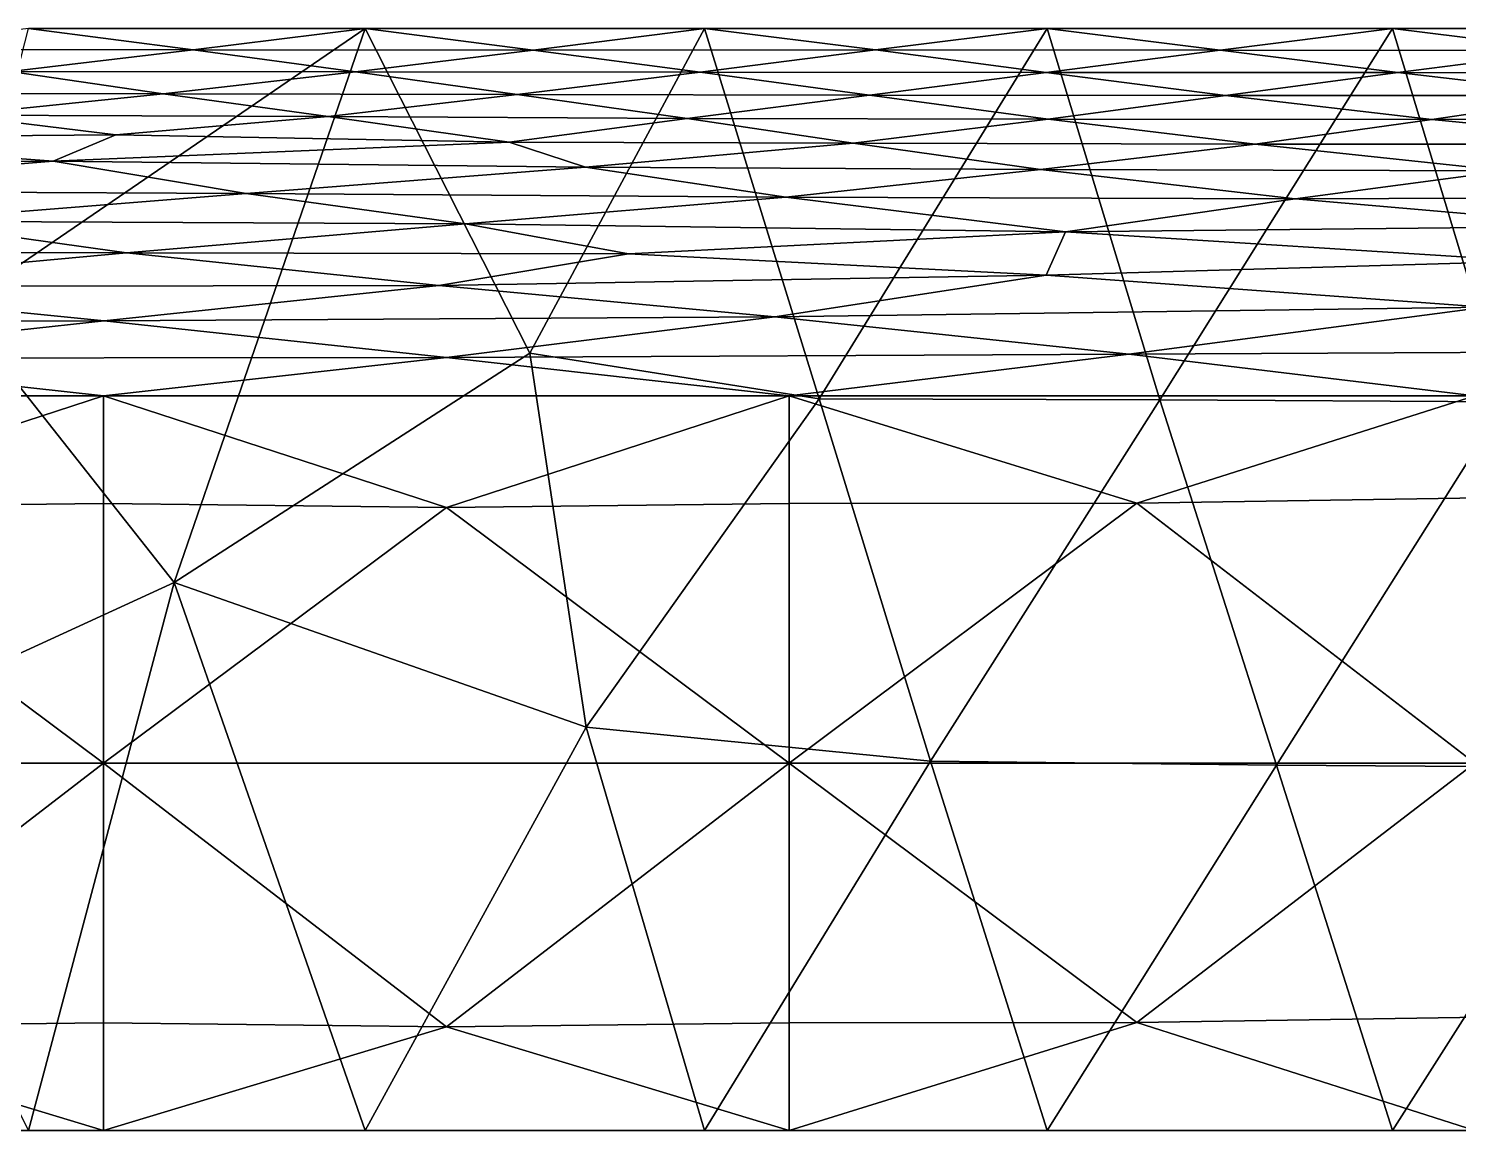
# Model space of a CAD drawing. Extents: x -7 to 7, y -0.8 to 0.8.
# Drawn here: x 2.231 to 4.178, y -0.75 to 0.75 of the extents above; entities that cross this region are included whole.
import ezdxf

# ---------------------------------------------------------------- set-up
doc = ezdxf.new("R2010")
doc.units = 0
for name, color, linetype in [('3', 7, 'CONTINUOUS'), ('4', 7, 'CONTINUOUS'), ('7', 7, 'CONTINUOUS')]:
    doc.layers.add(name, color=color, linetype=linetype)

msp = doc.modelspace()

# ---------------------------------------------------------------- linework, layer by layer
at = {"layer": '3', "color": 15}
for points in [[(2.3125, -0.75, -5.9445), (1.3836, -0.75, -5.9384), (1.867, -0.75, -5.2308)], [(2.3125, -0.75, -5.9445), (1.8667, -0.75, -6.7166), (1.3836, -0.75, -5.9384)], [(1.4, -0.75, -7.5), (1.8667, -0.75, -6.7166), (1.8667, -0.75, -6.7166), (2.3333, -0.75, -7.5)], [(1.5316, -0.75, -4.483), (2.3294, -0.75, -4.5516), (2.3294, -0.75, -4.5516), (1.867, -0.75, -5.2308)], [(2.0084, -0.75, -3.9013), (2.3294, -0.75, -4.5516), (2.3294, -0.75, -4.5516), (1.5316, -0.75, -4.483)], [(2.4185, -0.75, -3.3366), (2.0084, -0.75, -3.9013), (2.0084, -0.75, -3.9013), (1.6444, -0.75, -3.3042)], [(2.023, -0.75, -2.7033), (2.4185, -0.75, -3.3366), (2.4185, -0.75, -3.3366), (1.6444, -0.75, -3.3042)], [(2.02, -0.75, -2.1732), (1.7643, -0.75, -1.7696), (1.7643, -0.75, -1.7696), (2.2419, -0.75, -1.7889)], [(2, -0.75, -1.3186), (2.2419, -0.75, -1.7889), (2.2419, -0.75, -1.7889), (1.7643, -0.75, -1.7696)], [(2.0018, -0.75, -0.4296), (2.2312, -0.75, -0.8761), (2.2312, -0.75, -0.8761), (1.774, -0.75, -0.866)], [(2, -0.75, -1.3186), (1.774, -0.75, -0.866), (1.774, -0.75, -0.866), (2.2312, -0.75, -0.8761)], [(2.3333, -0.75, -7.5), (1.8667, -0.75, -6.7166), (1.8667, -0.75, -6.7166), (2.7918, -0.75, -6.6992)], [(2.7918, -0.75, -6.6992), (1.8667, -0.75, -6.7166), (1.8667, -0.75, -6.7166), (2.3125, -0.75, -5.9445)], [(2.3125, -0.75, -5.9445), (1.867, -0.75, -5.2308), (1.867, -0.75, -5.2308), (2.7367, -0.75, -5.2071)], [(2.7367, -0.75, -5.2071), (1.867, -0.75, -5.2308), (1.867, -0.75, -5.2308), (2.3294, -0.75, -4.5516)], [(2.2419, -0.75, -1.7889), (2, -0.75, -1.3186), (2, -0.75, -1.3186), (2.4645, -0.75, -1.3326)], [(2.4645, -0.75, -1.3326), (2, -0.75, -1.3186), (2, -0.75, -1.3186), (2.2312, -0.75, -0.8761)], [(2.4586, -0.75, -0.4341), (2.0018, -0.75, -0.4296), (2.0018, -0.75, -0.4296), (2.231, -0.75)], [(2.2312, -0.75, -0.8761), (2.0018, -0.75, -0.4296), (2.0018, -0.75, -0.4296), (2.4586, -0.75, -0.4341)], [(2.7916, -0.75, -3.9514), (2.3294, -0.75, -4.5516), (2.3294, -0.75, -4.5516), (2.0084, -0.75, -3.9013)], [(2.4185, -0.75, -3.3366), (2.7916, -0.75, -3.9514), (2.7916, -0.75, -3.9514), (2.0084, -0.75, -3.9013)], [(2.02, -0.75, -2.1732), (2.2419, -0.75, -1.7889), (2.2419, -0.75, -1.7889), (2.4885, -0.75, -2.2752)], [(2.4885, -0.75, -2.2752), (2.023, -0.75, -2.7033), (2.023, -0.75, -2.7033), (2.02, -0.75, -2.1732)], [(2.7934, -0.75, -2.8022), (2.023, -0.75, -2.7033), (2.4885, -0.75, -2.2752)], [(2.7934, -0.75, -2.8022), (2.4185, -0.75, -3.3366), (2.4185, -0.75, -3.3366), (2.023, -0.75, -2.7033)], [(2.4586, -0.75, -0.4341), (2.231, -0.75), (2.231, -0.75), (2.6891, -0.75)], [(2.2312, -0.75, -0.8761), (2.4586, -0.75, -0.4341), (2.4586, -0.75, -0.4341), (2.6922, -0.75, -0.8838)], [(2.6922, -0.75, -0.8838), (2.4645, -0.75, -1.3326), (2.4645, -0.75, -1.3326), (2.2312, -0.75, -0.8761)], [(2.2419, -0.75, -1.7889), (2.7186, -0.75, -1.8138), (2.7186, -0.75, -1.8138), (2.4885, -0.75, -2.2752)], [(2.2419, -0.75, -1.7889), (2.4645, -0.75, -1.3326), (2.4645, -0.75, -1.3326), (2.7186, -0.75, -1.8138)], [(3.2294, -0.75, -5.875), (2.3125, -0.75, -5.9445), (2.7367, -0.75, -5.2071)], [(3.2294, -0.75, -5.875), (2.7918, -0.75, -6.6992), (2.3125, -0.75, -5.9445)], [(2.3294, -0.75, -4.5516), (3.0033, -0.75, -4.5807), (3.0033, -0.75, -4.5807), (2.7367, -0.75, -5.2071)], [(2.7916, -0.75, -3.9514), (3.0033, -0.75, -4.5807), (3.0033, -0.75, -4.5807), (2.3294, -0.75, -4.5516)], [(2.7918, -0.75, -6.6992), (3.2667, -0.75, -7.5), (3.2667, -0.75, -7.5), (2.3333, -0.75, -7.5)], [(2.4185, -0.75, -3.3366), (3.2147, -0.75, -3.4016), (3.2147, -0.75, -3.4016), (2.7916, -0.75, -3.9514)], [(3.2147, -0.75, -3.4016), (2.4185, -0.75, -3.3366), (2.4185, -0.75, -3.3366), (2.7934, -0.75, -2.8022)], [(2.9197, -0.75, -0.438), (2.4586, -0.75, -0.4341), (2.4586, -0.75, -0.4341), (2.6891, -0.75)], [(2.4586, -0.75, -0.4341), (2.9197, -0.75, -0.438), (2.9197, -0.75, -0.438), (2.6922, -0.75, -0.8838)], [(2.7186, -0.75, -1.8138), (2.4645, -0.75, -1.3326), (2.4645, -0.75, -1.3326), (2.9374, -0.75, -1.3461)], [(2.9374, -0.75, -1.3461), (2.4645, -0.75, -1.3326), (2.4645, -0.75, -1.3326), (2.6922, -0.75, -0.8838)], [(2.4885, -0.75, -2.2752), (2.7186, -0.75, -1.8138), (2.7186, -0.75, -1.8138), (3.056, -0.75, -2.3161)], [(3.056, -0.75, -2.3161), (2.7934, -0.75, -2.8022), (2.7934, -0.75, -2.8022), (2.4885, -0.75, -2.2752)], [(2.6891, -0.75), (3.1513, -0.75), (3.1513, -0.75), (2.9197, -0.75, -0.438)], [(3.1561, -0.75, -0.8899), (2.6922, -0.75, -0.8838), (2.6922, -0.75, -0.8838), (2.9197, -0.75, -0.438)], [(2.9374, -0.75, -1.3461), (2.6922, -0.75, -0.8838), (2.6922, -0.75, -0.8838), (3.1561, -0.75, -0.8899)], [(3.056, -0.75, -2.3161), (2.7186, -0.75, -1.8138), (2.7186, -0.75, -1.8138), (3.2066, -0.75, -1.8075)], [(3.2066, -0.75, -1.8075), (2.7186, -0.75, -1.8138), (2.7186, -0.75, -1.8138), (2.9374, -0.75, -1.3461)], [(2.7367, -0.75, -5.2071), (3.0033, -0.75, -4.5807), (3.0033, -0.75, -4.5807), (3.5585, -0.75, -5.0288)], [(3.5585, -0.75, -5.0288), (3.2294, -0.75, -5.875), (3.2294, -0.75, -5.875), (2.7367, -0.75, -5.2071)], [(2.7916, -0.75, -3.9514), (3.2147, -0.75, -3.4016), (3.2147, -0.75, -3.4016), (3.6001, -0.75, -4.1645)], [(3.0033, -0.75, -4.5807), (2.7916, -0.75, -3.9514), (2.7916, -0.75, -3.9514), (3.6001, -0.75, -4.1645)], [(3.2667, -0.75, -7.5), (2.7918, -0.75, -6.6992), (2.7918, -0.75, -6.6992), (3.7299, -0.75, -6.6454)], [(3.7299, -0.75, -6.6454), (2.7918, -0.75, -6.6992), (2.7918, -0.75, -6.6992), (3.2294, -0.75, -5.875)], [(3.5084, -0.75, -2.767), (2.7934, -0.75, -2.8022), (2.7934, -0.75, -2.8022), (3.056, -0.75, -2.3161)], [(2.7934, -0.75, -2.8022), (3.5084, -0.75, -2.767), (3.5084, -0.75, -2.767), (3.2147, -0.75, -3.4016)], [(3.3855, -0.75, -0.4412), (2.9197, -0.75, -0.438), (2.9197, -0.75, -0.438), (3.1513, -0.75)], [(3.3855, -0.75, -0.4412), (3.1561, -0.75, -0.8899), (3.1561, -0.75, -0.8899), (2.9197, -0.75, -0.438)], [(3.4045, -0.75, -1.3513), (3.2066, -0.75, -1.8075), (3.2066, -0.75, -1.8075), (2.9374, -0.75, -1.3461)], [(3.4045, -0.75, -1.3513), (2.9374, -0.75, -1.3461), (2.9374, -0.75, -1.3461), (3.1561, -0.75, -0.8899)], [(3.5585, -0.75, -5.0288), (3.0033, -0.75, -4.5807), (3.0033, -0.75, -4.5807), (3.6001, -0.75, -4.1645)], [(3.4597, -0.75, -2.2049), (3.5084, -0.75, -2.767), (3.5084, -0.75, -2.767), (3.056, -0.75, -2.3161)], [(3.2066, -0.75, -1.8075), (3.4597, -0.75, -2.2049), (3.4597, -0.75, -2.2049), (3.056, -0.75, -2.3161)], [(3.3855, -0.75, -0.4412), (3.1513, -0.75), (3.6177, -0.75)], [(3.3855, -0.75, -0.4412), (3.6256, -0.75, -0.8957), (3.6256, -0.75, -0.8957), (3.1561, -0.75, -0.8899)], [(3.4045, -0.75, -1.3513), (3.1561, -0.75, -0.8899), (3.1561, -0.75, -0.8899), (3.6256, -0.75, -0.8957)], [(3.6633, -0.75, -1.813), (3.2066, -0.75, -1.8075), (3.2066, -0.75, -1.8075), (3.4045, -0.75, -1.3513)], [(3.2066, -0.75, -1.8075), (3.6633, -0.75, -1.813), (3.6633, -0.75, -1.813), (3.4597, -0.75, -2.2049)], [(3.9297, -0.75, -3.4559), (3.6001, -0.75, -4.1645), (3.6001, -0.75, -4.1645), (3.2147, -0.75, -3.4016)], [(3.2147, -0.75, -3.4016), (3.5084, -0.75, -2.767), (3.5084, -0.75, -2.767), (3.9297, -0.75, -3.4559)], [(3.7299, -0.75, -6.6454), (3.2294, -0.75, -5.875), (4.217, -0.75, -5.6862)], [(3.5585, -0.75, -5.0288), (4.217, -0.75, -5.6862), (4.217, -0.75, -5.6862), (3.2294, -0.75, -5.875)], [(3.7299, -0.75, -6.6454), (4.2, -0.75, -7.5), (4.2, -0.75, -7.5), (3.2667, -0.75, -7.5)], [(3.3855, -0.75, -0.4412), (3.6177, -0.75), (3.6177, -0.75), (3.8568, -0.75, -0.4439)], [(3.6256, -0.75, -0.8957), (3.3855, -0.75, -0.4412), (3.3855, -0.75, -0.4412), (3.8568, -0.75, -0.4439)], [(3.4045, -0.75, -1.3513), (3.6256, -0.75, -0.8957), (3.6256, -0.75, -0.8957), (3.8768, -0.75, -1.3617)], [(3.6633, -0.75, -1.813), (3.4045, -0.75, -1.3513), (3.4045, -0.75, -1.3513), (3.8768, -0.75, -1.3617)], [(3.4597, -0.75, -2.2049), (3.9104, -0.75, -2.3086), (3.5084, -0.75, -2.767)], [(3.4597, -0.75, -2.2049), (3.6633, -0.75, -1.813), (3.6633, -0.75, -1.813), (3.9104, -0.75, -2.3086)], [(3.5084, -0.75, -2.767), (4.2104, -0.75, -2.8753), (4.2104, -0.75, -2.8753), (3.9297, -0.75, -3.4559)], [(3.9104, -0.75, -2.3086), (4.2104, -0.75, -2.8753), (4.2104, -0.75, -2.8753), (3.5084, -0.75, -2.767)], [(3.5585, -0.75, -5.0288), (4.2651, -0.75, -4.7456), (4.2651, -0.75, -4.7456), (4.217, -0.75, -5.6862)], [(3.5585, -0.75, -5.0288), (3.6001, -0.75, -4.1645), (3.6001, -0.75, -4.1645), (4.2651, -0.75, -4.7456)], [(3.6001, -0.75, -4.1645), (3.9297, -0.75, -3.4559), (3.9297, -0.75, -3.4559), (4.4, -0.75, -4.0322)], [(4.4, -0.75, -4.0322), (4.2651, -0.75, -4.7456), (4.2651, -0.75, -4.7456), (3.6001, -0.75, -4.1645)], [(3.8568, -0.75, -0.4439), (3.6177, -0.75), (4.0881, -0.75)], [(4.1051, -0.75, -0.9007), (3.8768, -0.75, -1.3617), (3.8768, -0.75, -1.3617), (3.6256, -0.75, -0.8957)], [(3.6256, -0.75, -0.8957), (3.8568, -0.75, -0.4439), (3.8568, -0.75, -0.4439), (4.1051, -0.75, -0.9007)], [(4.1553, -0.75, -1.8416), (3.9104, -0.75, -2.3086), (3.9104, -0.75, -2.3086), (3.6633, -0.75, -1.813)], [(3.6633, -0.75, -1.813), (3.8768, -0.75, -1.3617), (3.8768, -0.75, -1.3617), (4.1553, -0.75, -1.8416)], [(4.6325, -0.75, -6.5792), (3.7299, -0.75, -6.6454), (4.217, -0.75, -5.6862)], [(3.7299, -0.75, -6.6454), (4.6325, -0.75, -6.5792), (4.6325, -0.75, -6.5792), (4.2, -0.75, -7.5)], [(4.3348, -0.75, -0.4457), (3.8568, -0.75, -0.4439), (3.8568, -0.75, -0.4439), (4.0881, -0.75)], [(4.1051, -0.75, -0.9007), (3.8568, -0.75, -0.4439), (3.8568, -0.75, -0.4439), (4.3348, -0.75, -0.4457)], [(4.3689, -0.75, -1.3696), (3.8768, -0.75, -1.3617), (3.8768, -0.75, -1.3617), (4.1051, -0.75, -0.9007)], [(4.3689, -0.75, -1.3696), (4.1553, -0.75, -1.8416), (4.1553, -0.75, -1.8416), (3.8768, -0.75, -1.3617)], [(3.9104, -0.75, -2.3086), (4.4652, -0.75, -2.3495), (4.4652, -0.75, -2.3495), (4.2104, -0.75, -2.8753)], [(3.9104, -0.75, -2.3086), (4.1553, -0.75, -1.8416), (4.1553, -0.75, -1.8416), (4.4652, -0.75, -2.3495)], [(4.5505, -0.75, -3.4526), (4.4, -0.75, -4.0322), (4.4, -0.75, -4.0322), (3.9297, -0.75, -3.4559)], [(4.5505, -0.75, -3.4526), (3.9297, -0.75, -3.4559), (3.9297, -0.75, -3.4559), (4.2104, -0.75, -2.8753)], [(4.3348, -0.75, -0.4457), (4.0881, -0.75), (4.5628, -0.75)], [(4.5953, -0.75, -0.902), (4.3689, -0.75, -1.3696), (4.3689, -0.75, -1.3696), (4.1051, -0.75, -0.9007)], [(4.1051, -0.75, -0.9007), (4.3348, -0.75, -0.4457), (4.3348, -0.75, -0.4457), (4.5953, -0.75, -0.902)], [(4.4652, -0.75, -2.3495), (4.1553, -0.75, -1.8416), (4.1553, -0.75, -1.8416), (4.6762, -0.75, -1.8415)], [(4.1553, -0.75, -1.8416), (4.3689, -0.75, -1.3696), (4.3689, -0.75, -1.3696), (4.6762, -0.75, -1.8415)]]:
    msp.add_3dface(points, dxfattribs=at)
at = {"layer": '4', "color": 20}
for points in [[(1.9944, 0.7214, -0.4284), (2.4551, 0.7211, -0.4335), (2.231, 0.75)], [(2.6891, 0.75), (2.231, 0.75), (2.4551, 0.7211, -0.4335)], [(2.4551, 0.7211, -0.4335), (2.918, 0.7208, -0.4376), (2.918, 0.7208, -0.4376), (2.6891, 0.75)], [(3.1513, 0.75), (2.6891, 0.75), (2.6891, 0.75), (2.918, 0.7208, -0.4376)], [(3.3841, 0.721, -0.4357), (3.1513, 0.75), (2.918, 0.7208, -0.4376)], [(3.3841, 0.721, -0.4357), (3.6177, 0.75), (3.1513, 0.75)], [(3.3841, 0.721, -0.4357), (3.8531, 0.7208, -0.4383), (3.6177, 0.75)], [(3.8531, 0.7208, -0.4383), (4.0881, 0.75), (3.6177, 0.75)], [(4.0881, 0.75), (3.8531, 0.7208, -0.4383), (4.3297, 0.7204, -0.4441)], [(4.3297, 0.7204, -0.4441), (4.5628, 0.75), (4.5628, 0.75), (4.0881, 0.75)]]:
    msp.add_3dface(points, dxfattribs=at)
at = {"layer": '7', "color": 35}
for points in [[(2.6891, 0.75), (2.1333, 0.3701), (2.231, 0.75)], [(2.4295, -0.0041), (2.1333, 0.3701), (2.6891, 0.75)], [(2.9135, 0.3081), (2.4295, -0.0041), (2.4295, -0.0041), (2.6891, 0.75)], [(2.9135, 0.3081), (2.6891, 0.75), (2.6891, 0.75), (3.1513, 0.75)], [(3.3074, 0.246), (2.9135, 0.3081), (3.1513, 0.75)], [(3.6177, 0.75), (3.3074, 0.246), (3.3074, 0.246), (3.1513, 0.75)], [(3.6177, 0.75), (3.7713, 0.2447), (3.7713, 0.2447), (3.3074, 0.246)], [(4.0881, 0.75), (3.7713, 0.2447), (3.7713, 0.2447), (3.6177, 0.75)], [(4.2417, 0.2421), (3.7713, 0.2447), (3.7713, 0.2447), (4.0881, 0.75)], [(4.0881, 0.75), (4.5628, 0.75), (4.5628, 0.75), (4.2417, 0.2421)], [(2.4551, 0.7211, -0.4335), (1.9944, 0.7214, -0.4284), (1.9944, 0.7214, -0.4284), (2.2066, 0.6918, -0.8729)], [(2.2066, 0.6918, -0.8729), (2.6763, 0.6912, -0.8819), (2.6763, 0.6912, -0.8819), (2.4551, 0.7211, -0.4335)], [(2.4551, 0.7211, -0.4335), (2.6763, 0.6912, -0.8819), (2.6763, 0.6912, -0.8819), (2.918, 0.7208, -0.4376)], [(3.1452, 0.6908, -0.8886), (2.918, 0.7208, -0.4376), (2.918, 0.7208, -0.4376), (2.6763, 0.6912, -0.8819)], [(3.3841, 0.721, -0.4357), (2.918, 0.7208, -0.4376), (2.918, 0.7208, -0.4376), (3.1452, 0.6908, -0.8886)], [(3.6165, 0.6904, -0.8933), (3.3841, 0.721, -0.4357), (3.3841, 0.721, -0.4357), (3.1452, 0.6908, -0.8886)], [(3.3841, 0.721, -0.4357), (3.6165, 0.6904, -0.8933), (3.6165, 0.6904, -0.8933), (3.8531, 0.7208, -0.4383)], [(3.8531, 0.7208, -0.4383), (3.6165, 0.6904, -0.8933), (3.6165, 0.6904, -0.8933), (4.0952, 0.6901, -0.8982)], [(3.8531, 0.7208, -0.4383), (4.0952, 0.6901, -0.8982), (4.0952, 0.6901, -0.8982), (4.3297, 0.7204, -0.4441)], [(4.0952, 0.6901, -0.8982), (4.5873, 0.6898, -0.9024), (4.5873, 0.6898, -0.9024), (4.3297, 0.7204, -0.4441)], [(2.4145, 0.6613, -1.33), (2.2066, 0.6918, -0.8729), (2.2066, 0.6918, -0.8729), (1.9274, 0.6622, -1.3166)], [(2.6763, 0.6912, -0.8819), (2.2066, 0.6918, -0.8729), (2.2066, 0.6918, -0.8729), (2.4145, 0.6613, -1.33)], [(2.8962, 0.6603, -1.3452), (2.6763, 0.6912, -0.8819), (2.6763, 0.6912, -0.8819), (2.4145, 0.6613, -1.33)], [(2.8962, 0.6603, -1.3452), (3.1452, 0.6908, -0.8886), (3.1452, 0.6908, -0.8886), (2.6763, 0.6912, -0.8819)], [(3.1452, 0.6908, -0.8886), (2.8962, 0.6603, -1.3452), (2.8962, 0.6603, -1.3452), (3.3759, 0.6594, -1.3585)], [(3.3759, 0.6594, -1.3585), (3.6165, 0.6904, -0.8933), (3.6165, 0.6904, -0.8933), (3.1452, 0.6908, -0.8886)], [(3.8608, 0.6589, -1.3666), (3.6165, 0.6904, -0.8933), (3.6165, 0.6904, -0.8933), (3.3759, 0.6594, -1.3585)], [(3.6165, 0.6904, -0.8933), (3.8608, 0.6589, -1.3666), (3.8608, 0.6589, -1.3666), (4.0952, 0.6901, -0.8982)], [(4.3633, 0.6587, -1.3697), (4.0952, 0.6901, -0.8982), (4.0952, 0.6901, -0.8982), (3.8608, 0.6589, -1.3666)], [(4.5873, 0.6898, -0.9024), (4.0952, 0.6901, -0.8982), (4.0952, 0.6901, -0.8982), (4.3633, 0.6587, -1.3697)], [(1.9274, 0.6622, -1.3166), (2.1312, 0.6321, -1.7677), (2.1312, 0.6321, -1.7677), (2.4145, 0.6613, -1.33)], [(2.4145, 0.6613, -1.33), (2.1312, 0.6321, -1.7677), (2.1312, 0.6321, -1.7677), (2.6388, 0.6304, -1.7944)], [(2.8962, 0.6603, -1.3452), (2.4145, 0.6613, -1.33), (2.4145, 0.6613, -1.33), (2.6388, 0.6304, -1.7944)], [(3.1278, 0.6278, -1.8327), (2.8962, 0.6603, -1.3452), (2.8962, 0.6603, -1.3452), (2.6388, 0.6304, -1.7944)], [(3.1278, 0.6278, -1.8327), (3.3759, 0.6594, -1.3585), (3.3759, 0.6594, -1.3585), (2.8962, 0.6603, -1.3452)], [(3.3759, 0.6594, -1.3585), (3.1278, 0.6278, -1.8327), (3.1278, 0.6278, -1.8327), (3.6193, 0.6268, -1.8487)], [(3.6193, 0.6268, -1.8487), (3.8608, 0.6589, -1.3666), (3.8608, 0.6589, -1.3666), (3.3759, 0.6594, -1.3585)], [(3.8608, 0.6589, -1.3666), (3.6193, 0.6268, -1.8487), (3.6193, 0.6268, -1.8487), (4.1413, 0.6264, -1.8542)], [(4.1413, 0.6264, -1.8542), (4.3633, 0.6587, -1.3697), (4.3633, 0.6587, -1.3697), (3.8608, 0.6589, -1.3666)], [(4.3633, 0.6587, -1.3697), (4.1413, 0.6264, -1.8542), (4.1413, 0.6264, -1.8542), (4.6786, 0.6271, -1.8435)], [(1.8391, 0.6013, -2.2303), (2.3498, 0.6055, -2.1673), (2.3498, 0.6055, -2.1673), (2.1312, 0.6321, -1.7677)], [(2.3498, 0.6055, -2.1673), (2.6388, 0.6304, -1.7944), (2.1312, 0.6321, -1.7677)], [(2.8855, 0.5955, -2.3178), (2.6388, 0.6304, -1.7944), (2.6388, 0.6304, -1.7944), (2.3498, 0.6055, -2.1673)], [(3.1278, 0.6278, -1.8327), (2.6388, 0.6304, -1.7944), (2.6388, 0.6304, -1.7944), (2.8855, 0.5955, -2.3178)], [(3.3535, 0.594, -2.3397), (3.1278, 0.6278, -1.8327), (3.1278, 0.6278, -1.8327), (2.8855, 0.5955, -2.3178)], [(3.6193, 0.6268, -1.8487), (3.1278, 0.6278, -1.8327), (3.1278, 0.6278, -1.8327), (3.3535, 0.594, -2.3397)], [(3.9011, 0.5926, -2.361), (3.6193, 0.6268, -1.8487), (3.3535, 0.594, -2.3397)], [(3.6193, 0.6268, -1.8487), (3.9011, 0.5926, -2.361), (3.9011, 0.5926, -2.361), (4.1413, 0.6264, -1.8542)], [(4.4853, 0.5928, -2.358), (4.1413, 0.6264, -1.8542), (4.1413, 0.6264, -1.8542), (3.9011, 0.5926, -2.361)], [(4.4853, 0.5928, -2.358), (4.6786, 0.6271, -1.8435), (4.6786, 0.6271, -1.8435), (4.1413, 0.6264, -1.8542)], [(2.2645, 0.5697, -2.7039), (2.3498, 0.6055, -2.1673), (2.3498, 0.6055, -2.1673), (1.8391, 0.6013, -2.2303)], [(2.8855, 0.5955, -2.3178), (2.3498, 0.6055, -2.1673), (2.3498, 0.6055, -2.1673), (2.2645, 0.5697, -2.7039)], [(2.2645, 0.5697, -2.7039), (1.8391, 0.6013, -2.2303), (1.8391, 0.6013, -2.2303), (1.4612, 0.5671, -2.7427)], [(2.8855, 0.5955, -2.3178), (2.2645, 0.5697, -2.7039), (2.2645, 0.5697, -2.7039), (2.9891, 0.5613, -2.8308)], [(3.3535, 0.594, -2.3397), (2.8855, 0.5955, -2.3178), (2.8855, 0.5955, -2.3178), (2.9891, 0.5613, -2.8308)], [(3.6086, 0.558, -2.8808), (3.3535, 0.594, -2.3397), (3.3535, 0.594, -2.3397), (2.9891, 0.5613, -2.8308)], [(3.6086, 0.558, -2.8808), (3.9011, 0.5926, -2.361), (3.9011, 0.5926, -2.361), (3.3535, 0.594, -2.3397)], [(3.9011, 0.5926, -2.361), (3.6086, 0.558, -2.8808), (3.6086, 0.558, -2.8808), (4.2421, 0.5565, -2.9026)], [(3.9011, 0.5926, -2.361), (4.2421, 0.5565, -2.9026), (4.2421, 0.5565, -2.9026), (4.4853, 0.5928, -2.358)], [(1.4612, 0.5671, -2.7427), (1.7674, 0.5291, -3.3137), (1.7674, 0.5291, -3.3137), (2.2645, 0.5697, -2.7039)], [(2.5274, 0.5254, -3.3687), (2.2645, 0.5697, -2.7039), (2.2645, 0.5697, -2.7039), (1.7674, 0.5291, -3.3137)], [(2.2645, 0.5697, -2.7039), (2.5274, 0.5254, -3.3687), (2.9891, 0.5613, -2.8308)], [(2.5274, 0.5254, -3.3687), (3.2618, 0.5206, -3.4407), (3.2618, 0.5206, -3.4407), (2.9891, 0.5613, -2.8308)], [(2.9891, 0.5613, -2.8308), (3.2618, 0.5206, -3.4407), (3.2618, 0.5206, -3.4407), (3.6086, 0.558, -2.8808)], [(3.9555, 0.5183, -3.4754), (3.6086, 0.558, -2.8808), (3.6086, 0.558, -2.8808), (3.2618, 0.5206, -3.4407)], [(3.9555, 0.5183, -3.4754), (4.2421, 0.5565, -2.9026), (4.2421, 0.5565, -2.9026), (3.6086, 0.558, -2.8808)], [(4.2421, 0.5565, -2.9026), (3.9555, 0.5183, -3.4754), (3.9555, 0.5183, -3.4754), (4.5932, 0.5203, -3.4451)], [(2.0556, 0.4877, -3.9341), (2.5274, 0.5254, -3.3687), (2.5274, 0.5254, -3.3687), (1.7674, 0.5291, -3.3137)], [(2.0556, 0.4877, -3.9341), (2.8258, 0.4841, -3.9887), (2.8258, 0.4841, -3.9887), (2.5274, 0.5254, -3.3687)], [(2.5274, 0.5254, -3.3687), (2.8258, 0.4841, -3.9887), (2.8258, 0.4841, -3.9887), (3.2618, 0.5206, -3.4407)], [(3.6427, 0.4734, -4.1495), (3.2618, 0.5206, -3.4407), (3.2618, 0.5206, -3.4407), (2.8258, 0.4841, -3.9887)], [(3.9555, 0.5183, -3.4754), (3.2618, 0.5206, -3.4407), (3.2618, 0.5206, -3.4407), (3.6427, 0.4734, -4.1495)], [(4.3849, 0.4811, -4.0339), (3.9555, 0.5183, -3.4754), (3.9555, 0.5183, -3.4754), (3.6427, 0.4734, -4.1495)], [(4.5932, 0.5203, -3.4451), (3.9555, 0.5183, -3.4754), (3.9555, 0.5183, -3.4754), (4.3849, 0.4811, -4.0339)], [(2.3646, 0.4446, -4.5812), (2.0556, 0.4877, -3.9341), (2.0556, 0.4877, -3.9341), (1.5426, 0.4453, -4.5703)], [(2.3646, 0.4446, -4.5812), (2.8258, 0.4841, -3.9887), (2.8258, 0.4841, -3.9887), (2.0556, 0.4877, -3.9341)], [(2.8258, 0.4841, -3.9887), (2.3646, 0.4446, -4.5812), (2.3646, 0.4446, -4.5812), (3.0478, 0.4433, -4.6003)], [(2.8258, 0.4841, -3.9887), (3.0478, 0.4433, -4.6003), (3.0478, 0.4433, -4.6003), (3.6427, 0.4734, -4.1495)], [(3.6163, 0.4142, -5.0374), (3.6427, 0.4734, -4.1495), (3.6427, 0.4734, -4.1495), (3.0478, 0.4433, -4.6003)], [(3.6427, 0.4734, -4.1495), (3.6163, 0.4142, -5.0374), (3.6163, 0.4142, -5.0374), (4.2756, 0.4336, -4.7457)], [(4.3849, 0.4811, -4.0339), (3.6427, 0.4734, -4.1495), (3.6427, 0.4734, -4.1495), (4.2756, 0.4336, -4.7457)], [(2.3646, 0.4446, -4.5812), (1.5426, 0.4453, -4.5703), (1.5426, 0.4453, -4.5703), (1.8671, 0.3991, -5.2635)], [(2.7897, 0.4004, -5.2448), (2.3646, 0.4446, -4.5812), (2.3646, 0.4446, -4.5812), (1.8671, 0.3991, -5.2635)], [(2.3646, 0.4446, -4.5812), (2.7897, 0.4004, -5.2448), (2.7897, 0.4004, -5.2448), (3.0478, 0.4433, -4.6003)], [(3.6163, 0.4142, -5.0374), (3.0478, 0.4433, -4.6003), (3.0478, 0.4433, -4.6003), (2.7897, 0.4004, -5.2448)], [(4.2756, 0.4336, -4.7457), (3.6163, 0.4142, -5.0374), (3.6163, 0.4142, -5.0374), (4.214, 0.3709, -5.6866)], [(2.7897, 0.4004, -5.2448), (3.2472, 0.3577, -5.8837), (3.6163, 0.4142, -5.0374)], [(3.2472, 0.3577, -5.8837), (4.214, 0.3709, -5.6866), (4.214, 0.3709, -5.6866), (3.6163, 0.4142, -5.0374)], [(2.3342, 0.352, -5.9705), (1.8671, 0.3991, -5.2635), (1.8671, 0.3991, -5.2635), (1.4002, 0.3513, -5.9805)], [(1.8671, 0.3991, -5.2635), (2.3342, 0.352, -5.9705), (2.3342, 0.352, -5.9705), (2.7897, 0.4004, -5.2448)], [(2.3342, 0.352, -5.9705), (3.2472, 0.3577, -5.8837), (3.2472, 0.3577, -5.8837), (2.7897, 0.4004, -5.2448)], [(2.1333, 0.3701), (2.4295, -0.0041), (2.4295, -0.0041), (1.9648, -0.2175)], [(3.2472, 0.3577, -5.8837), (3.7291, 0.3069, -6.6461), (3.7291, 0.3069, -6.6461), (4.214, 0.3709, -5.6866)], [(4.214, 0.3709, -5.6866), (3.7291, 0.3069, -6.6461), (3.7291, 0.3069, -6.6461), (4.6316, 0.3114, -6.5795)], [(1.8668, 0.3013, -6.731), (2.3342, 0.352, -5.9705), (2.3342, 0.352, -5.9705), (1.4002, 0.3513, -5.9805)], [(2.3342, 0.352, -5.9705), (1.8668, 0.3013, -6.731), (1.8668, 0.3013, -6.731), (2.8, 0.3022, -6.7167)], [(2.8, 0.3022, -6.7167), (3.2472, 0.3577, -5.8837), (3.2472, 0.3577, -5.8837), (2.3342, 0.352, -5.9705)], [(3.7291, 0.3069, -6.6461), (3.2472, 0.3577, -5.8837), (3.2472, 0.3577, -5.8837), (2.8, 0.3022, -6.7167)], [(1.4, 0.25, -7.5), (2.3333, 0.25, -7.5), (2.3333, 0.25, -7.5), (1.8668, 0.3013, -6.731)], [(2.3333, 0.25, -7.5), (2.8, 0.3022, -6.7167), (2.8, 0.3022, -6.7167), (1.8668, 0.3013, -6.731)], [(3.2667, 0.25, -7.5), (2.8, 0.3022, -6.7167), (2.8, 0.3022, -6.7167), (2.3333, 0.25, -7.5)], [(2.9135, 0.3081), (2.99, -0.2012), (2.99, -0.2012), (2.4295, -0.0041)], [(3.2667, 0.25, -7.5), (3.7291, 0.3069, -6.6461), (3.7291, 0.3069, -6.6461), (2.8, 0.3022, -6.7167)], [(2.99, -0.2012), (2.9135, 0.3081), (2.9135, 0.3081), (3.3074, 0.246)], [(4.2, 0.25, -7.5), (3.7291, 0.3069, -6.6461), (3.7291, 0.3069, -6.6461), (3.2667, 0.25, -7.5)], [(4.6316, 0.3114, -6.5795), (3.7291, 0.3069, -6.6461), (3.7291, 0.3069, -6.6461), (4.2, 0.25, -7.5)], [(1.4, 0.25, -7.5), (1.8667, 0.0979, -7.8591), (1.8667, 0.0979, -7.8591), (2.3333, 0.25, -7.5)], [(2.3333, 0.1036, -7.8536), (2.3333, 0.25, -7.5), (2.3333, 0.25, -7.5), (1.8667, 0.0979, -7.8591)], [(2.3333, 0.25, -7.5), (2.3333, 0.1036, -7.8536), (2.3333, 0.1036, -7.8536), (2.8, 0.0979, -7.8591)], [(3.2667, 0.25, -7.5), (2.3333, 0.25, -7.5), (2.3333, 0.25, -7.5), (2.8, 0.0979, -7.8591)], [(3.2667, 0.25, -7.5), (2.8, 0.0979, -7.8591), (2.8, 0.0979, -7.8591), (3.2667, 0.1036, -7.8536)], [(3.4588, -0.2473), (2.99, -0.2012), (2.99, -0.2012), (3.3074, 0.246)], [(3.7397, 0.1038, -7.8533), (3.2667, 0.25, -7.5), (3.2667, 0.1036, -7.8536)], [(3.2667, 0.25, -7.5), (3.7397, 0.1038, -7.8533), (3.7397, 0.1038, -7.8533), (4.2, 0.25, -7.5)], [(3.4588, -0.2473), (3.3074, 0.246), (3.3074, 0.246), (3.7713, 0.2447)], [(3.93, -0.2527), (3.4588, -0.2473), (3.4588, -0.2473), (3.7713, 0.2447)], [(4.238, 0.1117, -7.8452), (4.2, 0.25, -7.5), (3.7397, 0.1038, -7.8533)], [(3.7713, 0.2447), (4.2417, 0.2421), (4.2417, 0.2421), (3.93, -0.2527)], [(3.93, -0.2527), (4.2417, 0.2421), (4.2417, 0.2421), (4.4024, -0.2558)], [(1.8667, 0.0979, -7.8591), (1.4, -0.25, -8), (2.3333, -0.25, -8)], [(1.8667, 0.0979, -7.8591), (2.3333, -0.25, -8), (2.3333, -0.25, -8), (2.3333, 0.1036, -7.8536)], [(2.3333, -0.25, -8), (2.8, 0.0979, -7.8591), (2.8, 0.0979, -7.8591), (2.3333, 0.1036, -7.8536)], [(2.8, 0.0979, -7.8591), (2.3333, -0.25, -8), (3.2667, -0.25, -8)], [(3.2667, 0.1036, -7.8536), (2.8, 0.0979, -7.8591), (2.8, 0.0979, -7.8591), (3.2667, -0.25, -8)], [(4.2, -0.25, -8), (3.7397, 0.1038, -7.8533), (3.2667, -0.25, -8)], [(3.7397, 0.1038, -7.8533), (3.2667, 0.1036, -7.8536), (3.2667, 0.1036, -7.8536), (3.2667, -0.25, -8)], [(3.7397, 0.1038, -7.8533), (4.2, -0.25, -8), (4.238, 0.1117, -7.8452)], [(2.4295, -0.0041), (2.231, -0.75), (2.231, -0.75), (1.9648, -0.2175)], [(2.4295, -0.0041), (2.6891, -0.75), (2.6891, -0.75), (2.231, -0.75)], [(2.6891, -0.75), (2.4295, -0.0041), (2.4295, -0.0041), (2.99, -0.2012)], [(2.6891, -0.75), (2.99, -0.2012), (2.99, -0.2012), (3.1513, -0.75)], [(3.1513, -0.75), (2.99, -0.2012), (2.99, -0.2012), (3.4588, -0.2473)], [(1.4, -0.25, -8), (1.8667, -0.6091, -7.8479), (1.8667, -0.6091, -7.8479), (2.3333, -0.25, -8)], [(1.8667, -0.6091, -7.8479), (2.3333, -0.6036, -7.8536), (2.3333, -0.6036, -7.8536), (2.3333, -0.25, -8)], [(2.3333, -0.6036, -7.8536), (2.8, -0.6091, -7.8479), (2.8, -0.6091, -7.8479), (2.3333, -0.25, -8)], [(2.3333, -0.25, -8), (2.8, -0.6091, -7.8479), (2.8, -0.6091, -7.8479), (3.2667, -0.25, -8)], [(3.2667, -0.6036, -7.8536), (3.2667, -0.25, -8), (2.8, -0.6091, -7.8479)], [(3.1513, -0.75), (3.4588, -0.2473), (3.4588, -0.2473), (3.6177, -0.75)], [(4.2, -0.25, -8), (3.2667, -0.25, -8), (3.2667, -0.25, -8), (3.7397, -0.6033, -7.8538)], [(3.2667, -0.6036, -7.8536), (3.7397, -0.6033, -7.8538), (3.7397, -0.6033, -7.8538), (3.2667, -0.25, -8)], [(3.6177, -0.75), (3.4588, -0.2473), (3.4588, -0.2473), (3.93, -0.2527)], [(3.6177, -0.75), (3.93, -0.2527), (3.93, -0.2527), (4.0881, -0.75)], [(4.238, -0.5952, -7.8617), (4.2, -0.25, -8), (3.7397, -0.6033, -7.8538)], [(3.93, -0.2527), (4.4024, -0.2558), (4.4024, -0.2558), (4.0881, -0.75)], [(4.0881, -0.75), (4.4024, -0.2558), (4.4024, -0.2558), (4.5628, -0.75)], [(3.2667, -0.6036, -7.8536), (3.2667, -0.75, -7.5), (3.7397, -0.6033, -7.8538)], [(3.7397, -0.6033, -7.8538), (3.2667, -0.75, -7.5), (3.2667, -0.75, -7.5), (4.2, -0.75, -7.5)], [(3.7397, -0.6033, -7.8538), (4.2, -0.75, -7.5), (4.238, -0.5952, -7.8617)], [(1.4, -0.75, -7.5), (2.3333, -0.75, -7.5), (2.3333, -0.75, -7.5), (1.8667, -0.6091, -7.8479)], [(2.3333, -0.75, -7.5), (2.3333, -0.6036, -7.8536), (2.3333, -0.6036, -7.8536), (1.8667, -0.6091, -7.8479)], [(2.3333, -0.75, -7.5), (2.8, -0.6091, -7.8479), (2.8, -0.6091, -7.8479), (2.3333, -0.6036, -7.8536)], [(2.8, -0.6091, -7.8479), (2.3333, -0.75, -7.5), (2.3333, -0.75, -7.5), (3.2667, -0.75, -7.5)], [(3.2667, -0.6036, -7.8536), (2.8, -0.6091, -7.8479), (2.8, -0.6091, -7.8479), (3.2667, -0.75, -7.5)]]:
    msp.add_3dface(points, dxfattribs=at)

doc.saveas('drawing.dxf')
